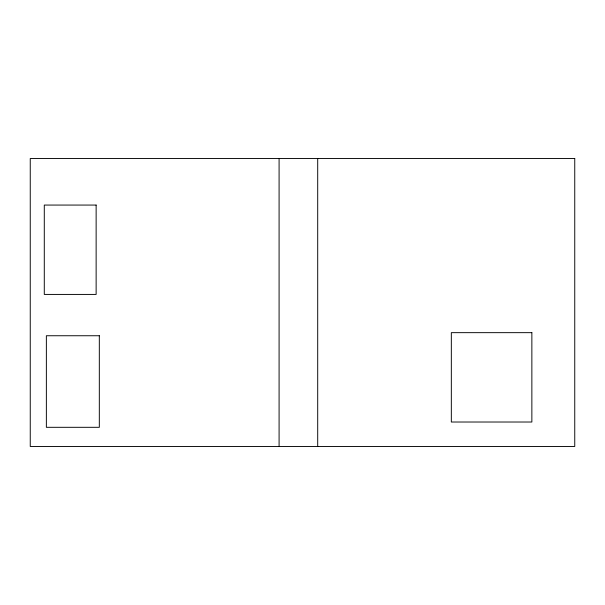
<?xml version="1.0" encoding="UTF-8"?>
<svg xmlns="http://www.w3.org/2000/svg" width="605" height="605" viewBox="0 0 605 605"><rect width="100%" height="100%" fill="white"/><g stroke="black" fill="none" stroke-linecap="round" stroke-linejoin="round"><path stroke-width="0.91" d="M317.701 158.533L317.701 446.467M279.087 158.533L279.087 446.467M574.75 158.533L30.25 158.533L30.25 446.467L574.75 446.467L574.75 158.533M96.135 205.065L44.286 205.065L44.286 294.423L96.135 294.423L96.135 205.065M531.863 332.659L451.33 332.659L451.33 422.018L531.863 422.018L531.863 332.659M99.318 335.745L46.366 335.745L46.366 427.311L99.318 427.311L99.318 335.745"/></g></svg>
